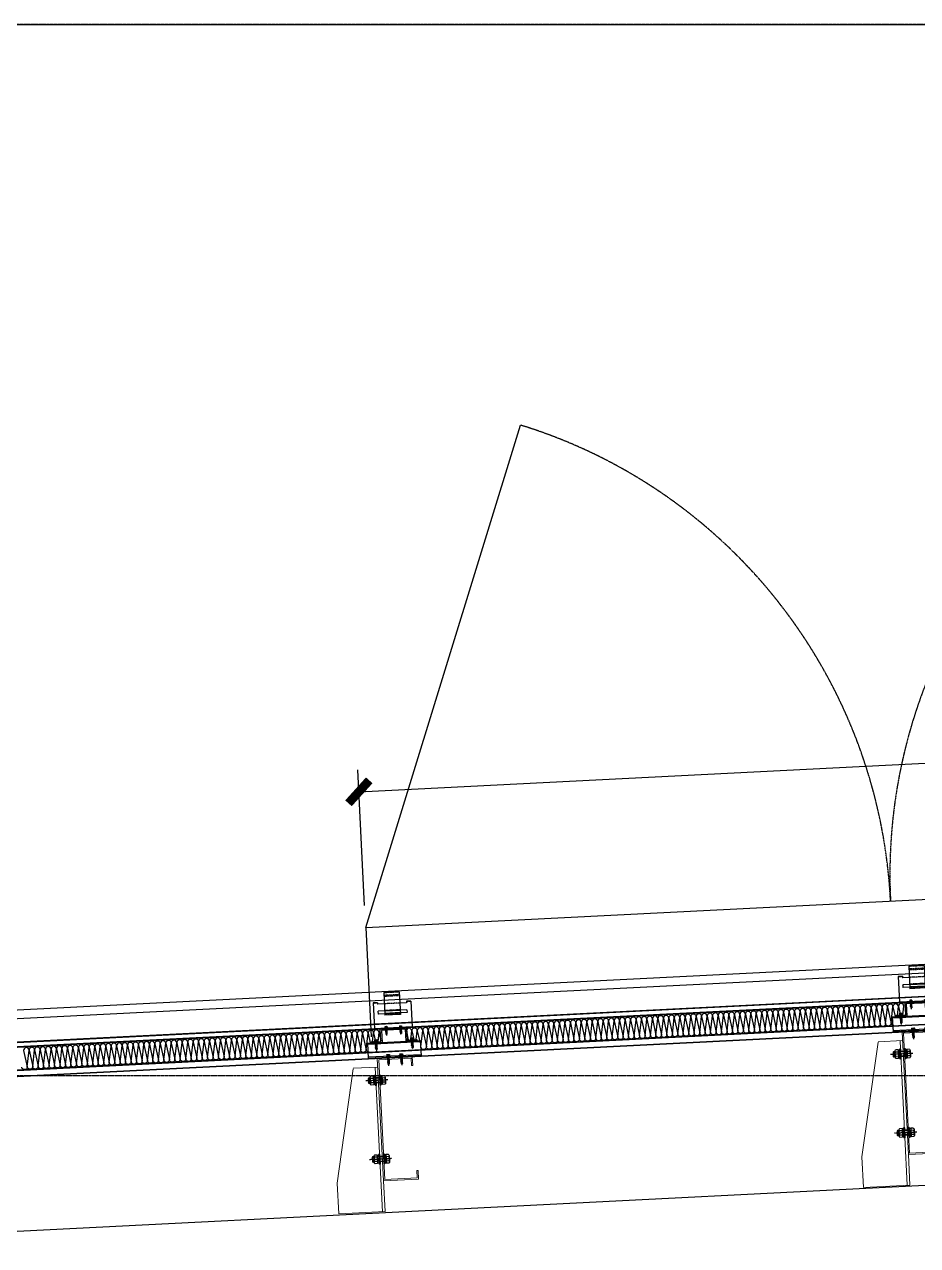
# Model space of a CAD drawing. Extents: x 220580 to 2027826, y -309201 to 71987.
# Drawn here: x 1046313 to 1048353, y -207443 to -204655 of the extents above; entities that cross this region are included whole.
import ezdxf

# ---------------------------------------------------------------- set-up
doc = ezdxf.new("R2010")
doc.units = 0
for name, pattern in [('__DASH', [0.35, 0.25, -0.1]), ('CENTER', [2, 1.25, -0.25, 0.25, -0.25]), ('CONTINUOUS0', [0]), ('CONTINUOUS1', [0]), ('DASH', [0.35, 0.25, -0.1]), ('DOTE', [2.42, 2, -0.2, 0.02, -0.2])]:
    doc.linetypes.add(name, pattern=pattern)
for name, color, linetype in [('003_THICK', 7, 'CONTINUOUS1'), ('004_THIN', 6, 'CONTINUOUS0'), ('A-AXIS-DOTE', 14, 'DOTE'), ('A-HATCH-2', 251, 'Continuous'), ('A-LIN-V', 9, 'Continuous'), ('BWM', 8, 'Continuous'), ('C18', 4, 'CENTER'), ('DIM', 173, 'Continuous'), ('pj', 4, 'Continuous'), ('SEAMLOK75 - SHEET', 6, 'Continuous'), ('ZX', 240, 'CENTER'), ('建-尺寸', 3, 'Continuous'), ('紧固件', 40, 'Continuous')]:
    doc.layers.add(name, color=color, linetype=linetype)
doc.layers.add('S-dim', color=81, linetype='Continuous', lineweight=0)
doc.layers.add('粗', color=7, linetype='Continuous', lineweight=50)
doc.styles.add('A-DIM_T3', font='SIMPLEX', dxfattribs={"width": 0.705882, "bigfont": 'GBCBIG'})
doc.dimstyles.new('A-DIM&&50', dxfattribs={"dimtxt": 148.75, "dimasz": 50, "dimexe": 125, "dimexo": 150, "dimgap": 63.125, "dimtad": 1, "dimdec": 0, "dimzin": 0, "dimdsep": 46, "dimtxsty": 'A-DIM_T3', "dimblk": 'ARCHTICK', "dimcen": 0.09, "dimclrt": 7, "dimazin": 2, "dimtfac": 1, "dimtdec": 0, "dimtix": 1, "dimtmove": 2, "dimatfit": 3, "dimfxl": 0, "dimtolj": 1, "dimtzin": 0, "dimarcsym": 0})

# ---------------------------------------------------------------- blocks, each defined once
blk = doc.blocks.new('_ArchTick')
at = {"color": 0, "linetype": 'ByBlock', "const_width": 0.4}
blk.add_lwpolyline([(-0.5, -0.5), (0.5, 0.5)], dxfattribs=at)
blk = doc.blocks.new('*D369')
at = {"layer": 'Defpoints', "color": 0, "transparency": 16777216}
for p in [(-1772682.3, 580899.3), (-1777491.8, 580830.9), (-1772697.8, 580589.7)]:
    blk.add_point(p, dxfattribs=at)
at = {"layer": '建-尺寸', "color": 0, "lineweight": -2, "transparency": 16777216}
for p, q in [((-1777489.3, 580880.8), (-1777473.7, 581190.4)), ((-1777476.2, 581140.5), (-1772682.3, 580899.3)), ((-1772695.3, 580639.6), (-1772679.7, 580949.2))]:
    blk.add_line(p, q, dxfattribs=at)
at = {"layer": '建-尺寸', "color": 0, "lineweight": -2, "transparency": 16777216, "xscale": 50, "yscale": 50, "zscale": 50}
for p, rotation in [((-1777476.2, 581140.5), 177.1195904165195), ((-1772682.3, 580899.3), 357.1195904165195)]:
    blk.add_blockref('_ArchTick', p, dxfattribs=dict(at, rotation=rotation))
at = {"layer": '建-尺寸', "color": 7, "transparency": 16777216, "insert": (-1775072.3, 581157.2), "char_height": 148.75, "attachment_point": 5, "rotation": 357.1196, "style": 'A-DIM_T3'}
blk.add_mtext('\\A1;4800', dxfattribs=at)
blk = doc.blocks.new('55555')
at = {"layer": 'A-LIN-V', "color": 4}
blk.add_line((350, 700), (8250, 1100), dxfattribs=at)
blk = doc.blocks.new('20250917080948')
at = {"layer": 'A-AXIS-DOTE', "linetype": '__DASH', "ltscale": 2}
for p, q in [((93070.1, 17700), (-8769.3, 17700)), ((93070.1, 15300), (-8769.3, 15300))]:
    blk.add_line(p, q, dxfattribs=at)
blk = doc.blocks.new('34t65')
at = {"color": 2, "ltscale": 50}
for p, q in [((1430037, 238183.4), (1430157, 238183.4)), ((1430037, 238148.4), (1430037, 238183.4)), ((1430037, 238180.9), (1430157, 238180.9)), ((1430157, 238183.4), (1430157, 238148.4)), ((1430157, 238150.9), (1430037, 238150.9)), ((1430157, 238148.4), (1430037, 238148.4))]:
    blk.add_line(p, q, dxfattribs=at)
blk = doc.blocks.new('*U1984')
at = {"layer": 'pj'}
for p, q in [((-4.4, 0.5), (-4.4, 0)), ((4.4, 0), (-4.4, 0)), ((-4.1, 0.8), (-3.1, 1)), ((4.1, 0.8), (-4.1, 0.8)), ((-3.1, 3.9), (-3.1, 1)), ((3.1, 1), (-3.1, 1)), ((2.3, 4.2), (-2.3, 4.2)), ((-2, 0.8), (-1.5, 1)), ((-1.5, 3.9), (-1.5, 1)), ((-1.5, 0), (-1.5, -1.6)), ((1.5, 3.9), (1.5, 1)), ((2.2, 0.8), (1.5, 1)), ((1.5, 0), (1.5, -1.1)), ((3.1, 3.9), (3.1, 1)), ((4.1, 0.8), (3.1, 1)), ((4.4, 0.5), (4.4, 0)), ((-2.1, -1.9), (2.1, -1.4)), ((-2.1, -1.9), (-1.5, -1.6)), ((-2.1, -1.9), (-1.5, -2.2)), ((-2.1, -3.3), (2.1, -2.8)), ((-2.1, -3.3), (-1.5, -3)), ((-2.1, -3.3), (-1.5, -3.6)), ((-2.1, -4.7), (2.1, -4.2)), ((-2.1, -4.7), (-1.5, -4.4)), ((-2.1, -4.7), (-1.5, -5)), ((-2.1, -6.1), (2.1, -5.6)), ((-2.1, -6.1), (-1.5, -5.8)), ((-2.1, -6.1), (-1.5, -6.4)), ((-2.1, -7.5), (2.1, -7)), ((-2.1, -7.5), (-1.5, -7.2)), ((-2.1, -7.5), (-1.5, -7.8)), ((-2.1, -8.9), (2.1, -8.4)), ((-2.1, -8.9), (-1.5, -8.6)), ((-2.1, -8.9), (-1.5, -9.2)), ((-2.1, -10.3), (2.1, -9.8)), ((-2.1, -10.3), (-1.5, -10)), ((-2.1, -10.3), (-1.5, -10.6)), ((-2.1, -11.7), (2.1, -11.2)), ((-2.1, -11.7), (-1.5, -11.4)), ((-2.1, -11.7), (-1.5, -12)), ((-2.1, -13.1), (-1.5, -12.8)), ((-2.1, -13.1), (-1.1, -13)), ((-2.1, -13.1), (-1.5, -13.4)), ((-1.5, -1.6), (1.5, -1.1)), ((-1.5, -2.2), (1.5, -1.7)), ((-1.5, -2.2), (-1.5, -3)), ((-1.5, -3), (1.5, -2.5)), ((-1.5, -3.6), (1.5, -3.1)), ((-1.5, -3.6), (-1.5, -4.4)), ((-1.5, -4.4), (1.5, -3.9)), ((-1.5, -5), (1.5, -4.5)), ((-1.5, -5), (-1.5, -5.8)), ((-1.5, -5.8), (1.5, -5.3)), ((-1.5, -6.4), (1.5, -5.9)), ((-1.5, -6.4), (-1.5, -7.2)), ((-1.5, -7.2), (1.5, -6.7)), ((-1.5, -7.8), (1.5, -7.3)), ((-1.5, -7.8), (-1.5, -8.6)), ((-1.5, -8.6), (1.5, -8.1)), ((-1.5, -9.2), (1.5, -8.7)), ((-1.5, -9.2), (-1.5, -10)), ((-1.5, -10), (1.5, -9.5)), ((-1.5, -10.6), (1.5, -10.1)), ((-1.5, -10.6), (-1.5, -11.4)), ((-1.5, -11.4), (1.5, -10.9)), ((-1.5, -12), (1.5, -11.5)), ((-1.5, -12), (-1.5, -12.8)), ((-1.5, -12.8), (-1, -12.7)), ((-1.5, -13.4), (-1.5, -17.2)), ((-1.5, -13.4), (-1.3, -13.4)), ((0, -18.6), (-1.5, -17.2)), ((0, -18.6), (1.5, -17.2)), ((0.6, -12.4), (1.5, -12.3)), ((0.7, -12.8), (2.1, -12.6)), ((0.7, -13), (1.5, -12.9)), ((0.7, -13.8), (1.5, -13.7)), ((0.7, -14.2), (2.1, -14)), ((0.7, -14.4), (1.5, -14.3)), ((1.5, -0.3), (1.5, -1.1)), ((2.1, -1.4), (1.5, -1.1)), ((2.1, -1.4), (1.5, -1.7)), ((1.5, -1.7), (1.5, -2.5)), ((2.1, -2.8), (1.5, -2.5)), ((2.1, -2.8), (1.5, -3.1)), ((1.5, -3.1), (1.5, -3.9)), ((2.1, -4.2), (1.5, -3.9)), ((2.1, -4.2), (1.5, -4.5)), ((1.5, -4.5), (1.5, -5.3)), ((2.1, -5.6), (1.5, -5.3)), ((2.1, -5.6), (1.5, -5.9)), ((1.5, -5.9), (1.5, -6.7)), ((2.1, -7), (1.5, -6.7)), ((2.1, -7), (1.5, -7.3)), ((1.5, -7.3), (1.5, -8.1)), ((2.1, -8.4), (1.5, -8.1)), ((2.1, -8.4), (1.5, -8.7)), ((1.5, -8.7), (1.5, -9.5)), ((2.1, -9.8), (1.5, -9.5)), ((2.1, -9.8), (1.5, -10.1)), ((1.5, -10.1), (1.5, -10.9)), ((2.1, -11.2), (1.5, -10.9)), ((2.1, -11.2), (1.5, -11.5)), ((1.5, -11.5), (1.5, -12.3)), ((2.1, -12.6), (1.5, -12.3)), ((2.1, -12.6), (1.5, -12.9)), ((1.5, -12.9), (1.5, -13.7)), ((2.1, -14), (1.5, -13.7)), ((2.1, -14), (1.5, -14.3)), ((1.5, -14.3), (1.5, -17.2))]:
    blk.add_line(p, q, dxfattribs=at)
blk.add_lwpolyline([(0, -18.6), (0.7, -14.4), (0.7, -12.7, 0.417657), (0.4, -12.4, 0.097062), (-1, -12.7), (-1.5, -13.8)], format="xyb", dxfattribs=at)
for centre, radius, start, end in [((-4.1, 0.5), 0.3, 90, 180), ((-2.3, 3.3), 0.951, 35.4009, 144.5991), ((0, 1), 3.2, 61.0594, 118.9406), ((2.3, 3.3), 0.951, 35.4009, 144.5991), ((4.1, 0.5), 0.3, 0, 90)]:
    blk.add_arc(centre, radius, start, end, dxfattribs=at)
at = {"layer": 'ZX', "ltscale": 0.2}
blk.add_line((0, 4.9), (0, -21), dxfattribs=at)
blk = doc.blocks.new('A$C2F3B4A73')
at = {"layer": '粗', "lineweight": -2}
for p, q in [((25.2, 101.1), (60.4, 101.1)), ((25.2, 101.1), (25.2, 49.6)), ((60.4, 101.1), (60.4, 49.6)), ((0, 78.7), (9.6, 78.7)), ((0, 78.7), (0, 19.8)), ((9.6, 78.7), (9.6, 76.3)), ((9.6, 58.4), (9.6, 53.6)), ((10.4, 75.5), (25.2, 75.5)), ((10.4, 59.2), (25.2, 59.2)), ((25.2, 58.4), (60.4, 58.4)), ((60.4, 75.5), (75.2, 75.5)), ((60.4, 59.2), (75.2, 59.2)), ((76, 78.7), (85.6, 78.7)), ((76, 78.7), (76, 76.3)), ((76, 58.4), (76, 53.6)), ((85.6, 78.7), (85.6, 19.8)), ((10.4, 52.8), (25.2, 52.8)), ((25.2, 53.6), (60.4, 53.6)), ((25.2, 49.6), (60.4, 49.6)), ((60.4, 52.8), (75.2, 52.8)), ((0, 19.8), (85.6, 19.8)), ((0, 18.8), (0, 19.8)), ((0, 18.8), (85.6, 18.8)), ((14.4, 19.8), (14.4, 18.8)), ((71.2, 19.8), (71.2, 18.8)), ((85.6, 19.8), (85.6, 18.8))]:
    blk.add_line(p, q, dxfattribs=at)
at = {"layer": '粗', "linetype": 'DASH', "lineweight": -2}
for p, q in [((25.2, 100.6), (60.4, 100.6)), ((25.2, 94.7), (60.4, 94.7)), ((25.2, 92.3), (60.4, 92.3)), ((0, 77.7), (9.6, 77.7)), ((25.2, 75.5), (60.4, 75.5)), ((25.2, 60), (60.4, 60)), ((25.2, 59.2), (60.4, 59.2)), ((76, 77.7), (85.6, 77.7)), ((25.2, 52.8), (60.4, 52.8)), ((25.2, 52), (60.4, 52)), ((16, 19.8), (16, 18.8)), ((21.6, 19.8), (21.6, 18.8)), ((29.6, 19.8), (29.6, 18.8)), ((35.2, 19.8), (35.2, 18.8)), ((50.4, 19.8), (50.4, 18.8)), ((56, 19.8), (56, 18.8)), ((64, 19.8), (64, 18.8)), ((69.6, 19.8), (69.6, 18.8))]:
    blk.add_line(p, q, dxfattribs=at)
at = {"layer": '粗', "lineweight": -2}
for centre, start, end in [((10.4, 76.3), 180, 270), ((10.4, 58.4), 90, 180), ((75.2, 76.3), 270, 0), ((75.2, 58.4), 0, 90), ((10.4, 53.6), 180, 270), ((75.2, 53.6), 270, 0)]:
    blk.add_arc(centre, 0.8, start, end, dxfattribs=at)
at = {"layer": '紧固件', "color": 2, "yscale": 0.8, "zscale": 0.8}
for p, xscale in [((26.1, 19.8), 0.8), ((59.5, 19.8), -0.8)]:
    blk.add_blockref('*U1984', p, dxfattribs=dict(at, xscale=xscale))
blk = doc.blocks.new('A$C51791418')
blk.add_blockref('A$C2F3B4A73', (-42.8, -15.8))
blk = doc.blocks.new('*U1987')
at = {"layer": '003_THICK', "color": 2}
for points in [[(-11, 13.1, 0.611769), (-11, 6.5, 0.611769)], [(-11, 6.5, 0.305859), (-11, -6.5, 0.305859)], [(31.2, 6.5, 0.61177), (31.2, 13.1, 0.61177)], [(31.2, -6.5, 0.305858), (31.2, 6.5, 0.305858)], [(-11, -6.5, 0.611769), (-11, -13.1, 0.611769)], [(31.2, -13.1, 0.61177), (31.2, -6.5, 0.61177)]]:
    blk.add_lwpolyline(points, format="xyb", dxfattribs=at)
for points in [[(-13, 9.8), (-13, -9.8)], [(-11, 13.1), (-3, 13.1)], [(-11, 6.5), (-3, 6.5)], [(-3.6, 8), (-3.6, -8)], [(-3, 13.1), (-3, -13.1)], [(-3, 12.1), (1.1, 12.1)], [(-3, 0), (1.1, 4.1)], [(-3, -4.1), (1.1, 0)], [(1.1, 15), (4.1, 15)], [(1.1, 15), (1.1, -15)], [(4.1, 15), (4.1, -15)], [(4.1, 8), (16.1, 8)], [(16.1, 15), (16.1, -15)], [(16.1, 15), (19.1, 15)], [(19.1, 15), (19.1, -15)], [(19.1, 12.1), (23.2, 12.1)], [(19.1, 0), (23.2, 4.1)], [(23.2, 13.1), (23.2, -13.1)], [(23.2, 13.1), (31.2, 13.1)], [(23.2, 6.5), (31.2, 6.5)], [(33.2, 9.8), (33.2, -9.8)], [(33.2, 8), (37.5, 8)], [(37.5, 8), (37.5, -8)], [(37.5, 8), (39, 6.5)], [(39, 6.5), (39, -6.5)], [(-11, -6.5), (-3, -6.5)], [(-11, -13.1), (-3, -13.1)], [(-3, -12.1), (1.1, -12.1)], [(1.1, -15), (4.1, -15)], [(4.1, -8), (16.1, -8)], [(16.1, -15), (19.1, -15)], [(19.1, -4.1), (23.2, 0)], [(19.1, -12.1), (23.2, -12.1)], [(23.2, -6.5), (31.2, -6.5)], [(23.2, -13.1), (31.2, -13.1)], [(33.2, -8), (37.5, -8)], [(37.5, -8), (39, -6.5)]]:
    blk.add_lwpolyline(points, dxfattribs=at)
at = {"layer": '004_THIN', "color": 2}
for points in [[(-3.6, 6.5), (16.1, 6.5)], [(33.2, 6.5), (39, 6.5)], [(-3.6, -6.5), (16.1, -6.5)], [(33.2, -6.5), (39, -6.5)]]:
    blk.add_lwpolyline(points, dxfattribs=at)
at = {"layer": 'C18', "color": 1, "ltscale": 0.6}
blk.add_lwpolyline([(-21, 0), (47, 0)], dxfattribs=at)
blk = doc.blocks.new('1112')
at = {"color": 2}
blk.add_lwpolyline([(1432456, 238570.9), (1432478.5, 238570.9), (1432478.5, 238598.4), (1432538.5, 238598.4), (1432538.5, 238570.9), (1432561, 238570.9), (1432561, 238568.4), (1432536, 238568.4), (1432536, 238595.9), (1432481, 238595.9), (1432481, 238568.4), (1432456, 238568.4)], close=True, dxfattribs=at)
at = {"layer": 'S-dim', "ltscale": 10}
for p, q in [((1432412.5, 238511.6), (1432362.5, 238252.3)), ((1432412.5, 238512.7), (1432468.5, 238512.7)), ((1432462.5, 238511.6), (1432462.5, 238182.3)), ((1432362.5, 238252.3), (1432362.5, 238182.3)), ((1432468.5, 238252.3), (1432468.5, 238182.3)), ((1432362.5, 238182.3), (1432468.5, 238182.3))]:
    blk.add_line(p, q, dxfattribs=at)
at = {"layer": 'S-dim', "color": 6, "ltscale": 10}
blk.add_lwpolyline([(1432548.5, 238512.3), (1432548.5, 238532.3), (1432468.5, 238532.3), (1432468.5, 238252.3), (1432548.5, 238252.3), (1432548.5, 238272.3), (1432545.5, 238272.3), (1432545.5, 238255.3), (1432471.5, 238255.3), (1432471.5, 238529.3), (1432545.5, 238529.3), (1432545.5, 238512.3)], close=True, dxfattribs=at)
blk.add_blockref('34t65', (2411.5, 385))
at = {"xscale": -0.7500000000000001, "yscale": 0.7500000000000001, "zscale": 0.7500000000000001, "rotation": 359.9999999722328}
for p in [(1432474.6, 238482.3), (1432474.6, 238302.3)]:
    blk.add_blockref('*U1987', p, dxfattribs=at)
at = {"layer": 'SEAMLOK75 - SHEET', "xscale": -1}
blk.add_blockref('A$C51791418', (1432508.5, 238596.4), dxfattribs=at)
at = {"layer": '紧固件', "xscale": -1.023999999801318, "yscale": 1.023999999801318, "zscale": 1.023999999801318}
for p in [(1432467.3, 238570.9), (1432549.8, 238570.9, 0), (1432493.5, 238535.9), (1432523.5, 238535.9)]:
    blk.add_blockref('*U1984', p, dxfattribs=at)
blk = doc.blocks.new('3e34t5')
at = {"rotation": 2.880377552740777}
for p in [(-170175.5, -58009.7), (-171374, -58070)]:
    blk.add_blockref('1112', p, dxfattribs=at)
blk = doc.blocks.new('1231534634654')
at = {"layer": 'A-LIN-V'}
blk.add_line((-1777491.8, 580830.9), (-1777504.3, 580581.2), dxfattribs=at)
for points in [[(-1777491.8, 580830.9), (-1777025.2, 581936.5)], [(-1777491.8, 580830.9), (-1772697.8, 580589.7)]]:
    blk.add_lwpolyline(points, dxfattribs=at)
at = {"layer": 'A-LIN-V', "linetype": 'DASH'}
for centre, start, end in [((-1777491.8, 580830.9), 357.1196, 67.1196), ((-1775094.8, 580710.3), 107.1196, 177.1196)]:
    blk.add_arc(centre, 1200, start, end, dxfattribs=at)
at = {"layer": '建-尺寸'}
dim = blk.add_aligned_dim(p1=(-1777491.8, 580830.9), p2=(-1772697.8, 580589.7), distance=310, dimstyle='A-DIM&&50', dxfattribs=at)
dim.commit()
dim.dimension.update_dxf_attribs({"geometry": '*D369', "text_midpoint": (-1775072.3, 581157.2)})
blk = doc.blocks.new('42432')
at = {"layer": 'A-LIN-V', "rotation": 5.760755105663479}
blk.add_blockref('1231534634654', (125748.8, 181213.9), dxfattribs=at)
blk = doc.blocks.new('A$Ce490932c')
at = {"color": 1, "ltscale": 50}
for p, q in [((3049.7, 2468), (-4757.8, 2075.2)), ((3049.7, 2466.5), (-4756.4, 2073.8))]:
    blk.add_line(p, q, dxfattribs=at)
at = {"color": 4, "ltscale": 50}
for p, q in [((-4734, 2023.7), (3049.7, 2415.4, 0)), ((-4734, 2022.9), (3049.7, 2414.6, 0)), ((-4734, 2009.5), (3049.7, 2401.1, 0)), ((-4734, 2008.7), (3049.7, 2400.3, 0))]:
    blk.add_line(p, q, dxfattribs=at)
at = {"color": 2, "ltscale": 50}
blk.add_line((-4734, 2009.8), (3049.7, 2401.4, 0), dxfattribs=at)
at = {"layer": 'BWM'}
for points in [[(-1950.3, 2163.8, -0.414214), (-1956.8, 2169.7), (-1952.5, 2207.5, 1), (-1965, 2206.8), (-1956.8, 2169.7, -1), (-1969.3, 2169.1), (-1965, 2206.8, 1), (-1977.4, 2206.2), (-1969.3, 2169.1, -1), (-1981.8, 2168.5), (-1977.4, 2206.2, 1), (-1989.9, 2205.6), (-1981.8, 2168.5, -1), (-1994.3, 2167.8), (-1989.9, 2205.6, 1), (-2002.4, 2205), (-1994.3, 2167.8, -1), (-2006.8, 2167.2), (-2002.4, 2205, 1), (-2014.9, 2204.3), (-2006.8, 2167.2, -1), (-2019.3, 2166.6), (-2014.9, 2204.3, 1), (-2027.4, 2203.7), (-2019.3, 2166.6, -1), (-2031.7, 2166), (-2027.4, 2203.7, 1), (-2039.9, 2203.1), (-2031.7, 2166, -1), (-2044.2, 2165.3), (-2039.9, 2203.1, 1), (-2052.3, 2202.4), (-2044.2, 2165.3, -1), (-2056.7, 2164.7), (-2052.3, 2202.4, 1), (-2064.8, 2201.8), (-2056.7, 2164.7, -1), (-2069.2, 2164.1), (-2064.8, 2201.8, 1), (-2077.3, 2201.2), (-2069.2, 2164.1, -1), (-2081.7, 2163.4), (-2077.3, 2201.2, 1), (-2089.8, 2200.6), (-2081.7, 2163.4, -1), (-2094.2, 2162.8), (-2089.8, 2200.6, 1), (-2102.3, 2199.9), (-2094.2, 2162.8, -1), (-2106.6, 2162.2), (-2102.3, 2199.9, 1), (-2114.8, 2199.3), (-2106.6, 2162.2, -1), (-2119.1, 2161.6), (-2114.8, 2199.3, 1), (-2127.3, 2198.7), (-2119.1, 2161.6, -1), (-2131.6, 2160.9), (-2127.3, 2198.7, 1), (-2139.7, 2198), (-2131.6, 2160.9, -1), (-2144.1, 2160.3), (-2139.7, 2198, 1), (-2152.2, 2197.4), (-2144.1, 2160.3, -1), (-2156.6, 2159.7), (-2152.2, 2197.4, 1), (-2164.7, 2196.8), (-2156.6, 2159.7, -1), (-2169.1, 2159), (-2164.7, 2196.8, 1), (-2177.2, 2196.2), (-2169.1, 2159, -1), (-2181.5, 2158.4), (-2177.2, 2196.2, 1), (-2189.7, 2195.5), (-2181.5, 2158.4, -1), (-2194, 2157.8), (-2189.7, 2195.5, 1), (-2202.2, 2194.9), (-2194, 2157.8, -1), (-2206.5, 2157.2), (-2202.2, 2194.9, 1), (-2214.6, 2194.3), (-2206.5, 2157.2, -1), (-2219, 2156.5), (-2214.6, 2194.3, 1), (-2227.1, 2193.7), (-2219, 2156.5, -1), (-2231.5, 2155.9), (-2227.1, 2193.7, 1), (-2239.6, 2193), (-2231.5, 2155.9, -1), (-2244, 2155.3), (-2239.6, 2193, 1), (-2252.1, 2192.4), (-2244, 2155.3, -1), (-2256.5, 2154.6), (-2252.1, 2192.4, 1), (-2264.6, 2191.8), (-2256.5, 2154.6, -1), (-2268.9, 2154), (-2264.6, 2191.8, 1), (-2277.1, 2191.1), (-2268.9, 2154, -1), (-2281.4, 2153.4), (-2277.1, 2191.1, 1), (-2289.5, 2190.5), (-2281.4, 2153.4, -1), (-2293.9, 2152.8), (-2289.5, 2190.5, 1), (-2302, 2189.9), (-2293.9, 2152.8, -1), (-2306.4, 2152.1), (-2302, 2189.9, 1), (-2314.5, 2189.3), (-2306.4, 2152.1, -1), (-2318.9, 2151.5), (-2314.5, 2189.3, 1), (-2327, 2188.6), (-2318.9, 2151.5, -1), (-2331.4, 2150.9), (-2327, 2188.6, 1), (-2339.5, 2188), (-2331.4, 2150.9, -1), (-2343.8, 2150.2), (-2339.5, 2188, 1), (-2352, 2187.4), (-2343.8, 2150.2, -1), (-2356.3, 2149.6), (-2352, 2187.4, 1), (-2364.5, 2186.7), (-2356.3, 2149.6, -1), (-2368.8, 2149), (-2364.5, 2186.7, 1), (-2376.9, 2186.1), (-2368.8, 2149, -1), (-2381.3, 2148.4), (-2376.9, 2186.1, 1), (-2389.4, 2185.5), (-2381.3, 2148.4, -1), (-2393.8, 2147.7), (-2389.4, 2185.5, 1), (-2401.9, 2184.9), (-2393.8, 2147.7, -1), (-2406.3, 2147.1), (-2401.9, 2184.9, 1), (-2414.4, 2184.2), (-2406.3, 2147.1, -1), (-2418.7, 2146.5), (-2414.4, 2184.2, 1), (-2426.9, 2183.6), (-2418.7, 2146.5, -1), (-2431.2, 2145.9), (-2426.9, 2183.6, 1), (-2439.4, 2183), (-2431.2, 2145.9, -1), (-2443.7, 2145.2), (-2439.4, 2183, 1), (-2451.8, 2182.3), (-2443.7, 2145.2, -1), (-2456.2, 2144.6), (-2451.8, 2182.3, 1), (-2464.3, 2181.7), (-2456.2, 2144.6, -1), (-2468.7, 2144), (-2464.3, 2181.7, 1), (-2476.8, 2181.1), (-2468.7, 2144, -1), (-2481.2, 2143.3), (-2476.8, 2181.1, 1), (-2489.3, 2180.5), (-2481.2, 2143.3, -1), (-2493.7, 2142.7), (-2489.3, 2180.5, 1), (-2501.8, 2179.8), (-2493.7, 2142.7, -1), (-2506.1, 2142.1), (-2501.8, 2179.8, 1), (-2514.3, 2179.2), (-2506.1, 2142.1, -1), (-2518.6, 2141.5), (-2514.3, 2179.2, 1), (-2526.7, 2178.6), (-2518.6, 2141.5, -1), (-2531.1, 2140.8), (-2526.7, 2178.6, 1), (-2539.2, 2177.9), (-2531.1, 2140.8, -1), (-2543.6, 2140.2), (-2539.2, 2177.9, 1), (-2551.7, 2177.3), (-2543.6, 2140.2, -1), (-2556.1, 2139.6), (-2551.7, 2177.3, 1), (-2564.2, 2176.7), (-2556.1, 2139.6, -1), (-2568.6, 2138.9), (-2564.2, 2176.7, 1), (-2576.7, 2176.1), (-2568.6, 2138.9, -1), (-2581, 2138.3), (-2576.7, 2176.1, 1), (-2589.2, 2175.4), (-2581, 2138.3, -1), (-2593.5, 2137.7), (-2589.2, 2175.4, 1), (-2601.7, 2174.8), (-2593.5, 2137.7, -1), (-2606, 2137.1), (-2601.7, 2174.8, 1), (-2614.1, 2174.2), (-2606, 2137.1, -1), (-2618.5, 2136.4), (-2614.1, 2174.2, 1), (-2626.6, 2173.6), (-2618.5, 2136.4, -1), (-2631, 2135.8), (-2626.6, 2173.6, 1), (-2639.1, 2172.9), (-2631, 2135.8, -1), (-2643.5, 2135.2), (-2639.1, 2172.9, 1), (-2651.6, 2172.3), (-2643.5, 2135.2, -1), (-2655.9, 2134.5), (-2651.6, 2172.3, 1), (-2664.1, 2171.7), (-2655.9, 2134.5, -1), (-2668.4, 2133.9), (-2664.1, 2171.7, 1), (-2676.6, 2171), (-2668.4, 2133.9, -1), (-2680.9, 2133.3), (-2676.6, 2171, 1), (-2689, 2170.4), (-2680.9, 2133.3, -1), (-2693.4, 2132.7), (-2689, 2170.4, 1), (-2701.5, 2169.8), (-2693.4, 2132.7, -1), (-2705.9, 2132), (-2701.5, 2169.8, 1), (-2714, 2169.2), (-2705.9, 2132, -1), (-2718.4, 2131.4), (-2714, 2169.2, 1), (-2726.5, 2168.5), (-2718.4, 2131.4, -1), (-2730.9, 2130.8), (-2726.5, 2168.5, 1), (-2739, 2167.9), (-2730.9, 2130.8, -1), (-2743.3, 2130.1), (-2739, 2167.9, 1), (-2751.5, 2167.3), (-2743.3, 2130.1, -1), (-2755.8, 2129.5), (-2751.5, 2167.3, 1), (-2763.9, 2166.6), (-2755.8, 2129.5, -1), (-2768.3, 2128.9), (-2763.9, 2166.6, 1), (-2776.4, 2166), (-2768.3, 2128.9, -1), (-2780.8, 2128.3), (-2776.4, 2166, 1), (-2788.9, 2165.4), (-2780.8, 2128.3, -1), (-2793.3, 2127.6), (-2788.9, 2165.4, 1), (-2801.4, 2164.8), (-2793.3, 2127.6, -1), (-2805.8, 2127), (-2801.4, 2164.8, 1), (-2813.9, 2164.1), (-2805.8, 2127, -1), (-2818.2, 2126.4), (-2813.9, 2164.1, 1), (-2826.4, 2163.5), (-2818.2, 2126.4, -1), (-2830.7, 2125.8), (-2826.4, 2163.5, 1), (-2838.9, 2162.9), (-2830.7, 2125.8, -1), (-2843.2, 2125.1), (-2838.9, 2162.9, 1), (-2851.3, 2162.2), (-2843.2, 2125.1, -1), (-2855.7, 2124.5), (-2851.3, 2162.2, 1), (-2863.8, 2161.6), (-2855.7, 2124.5, -1), (-2868.2, 2123.9), (-2863.8, 2161.6, 1), (-2876.3, 2161), (-2868.2, 2123.9, -1), (-2880.7, 2123.2), (-2876.3, 2161, 1), (-2888.8, 2160.4), (-2880.7, 2123.2, -1), (-2893.1, 2122.6), (-2888.8, 2160.4, 1), (-2901.3, 2159.7), (-2893.1, 2122.6, -1), (-2905.6, 2122), (-2901.3, 2159.7, 1), (-2913.8, 2159.1), (-2905.6, 2122, -1), (-2918.1, 2121.4), (-2913.8, 2159.1, 1), (-2926.2, 2158.5), (-2918.1, 2121.4, -1), (-2930.6, 2120.7), (-2926.2, 2158.5, 1), (-2938.7, 2157.8), (-2930.6, 2120.7, -1), (-2943.1, 2120.1), (-2938.7, 2157.8, 1), (-2951.2, 2157.2), (-2943.1, 2120.1, -1), (-2955.6, 2119.5), (-2951.2, 2157.2, 1), (-2963.7, 2156.6), (-2955.6, 2119.5, -1), (-2968.1, 2118.8), (-2963.7, 2156.6, 1), (-2976.2, 2156), (-2968.1, 2118.8, -1), (-2980.5, 2118.2), (-2976.2, 2156, 1), (-2988.7, 2155.3), (-2980.5, 2118.2, -1), (-2993, 2117.6), (-2988.7, 2155.3, 1), (-3001.1, 2154.7), (-2993, 2117.6, -1), (-3005.5, 2117), (-3001.1, 2154.7, 1), (-3013.6, 2154.1), (-3005.5, 2117, -1), (-3018, 2116.3), (-3013.6, 2154.1, 1), (-3026.1, 2153.4), (-3018, 2116.3, -1), (-3030.5, 2115.7), (-3026.1, 2153.4, 1), (-3038.6, 2152.8), (-3033.7, 2130.4)], [(-1942.3, 2187.8), (-1940, 2208.1, 1), (-1952.5, 2207.5), (-1947.6, 2185.1)], [(-1929.8, 2188.4), (-1927.5, 2208.7, 1), (-1940, 2208.1), (-1935.6, 2188.2)], [(-3148.8, 2103.5, -0.414214), (-3155.3, 2109.4), (-3151, 2147.2, 1), (-3163.4, 2146.5), (-3155.3, 2109.4, -1), (-3167.8, 2108.8), (-3163.4, 2146.5, 1), (-3175.9, 2145.9), (-3167.8, 2108.8, -1), (-3180.3, 2108.2), (-3175.9, 2145.9, 1), (-3188.4, 2145.3), (-3180.3, 2108.2, -1), (-3192.8, 2107.5), (-3188.4, 2145.3, 1), (-3200.9, 2144.7), (-3192.8, 2107.5, -1), (-3205.3, 2106.9), (-3200.9, 2144.7, 1), (-3213.4, 2144), (-3205.3, 2106.9, -1), (-3217.7, 2106.3), (-3213.4, 2144, 1), (-3225.9, 2143.4), (-3217.7, 2106.3, -1), (-3230.2, 2105.7), (-3225.9, 2143.4, 1), (-3238.3, 2142.8), (-3230.2, 2105.7, -1), (-3242.7, 2105), (-3238.3, 2142.8, 1), (-3250.8, 2142.1), (-3242.7, 2105, -1), (-3255.2, 2104.4), (-3250.8, 2142.1, 1), (-3263.3, 2141.5), (-3255.2, 2104.4, -1), (-3267.7, 2103.8), (-3263.3, 2141.5, 1), (-3275.8, 2140.9), (-3267.7, 2103.8, -1), (-3280.2, 2103.1), (-3275.8, 2140.9, 1), (-3288.3, 2140.3), (-3280.2, 2103.1, -1), (-3292.6, 2102.5), (-3288.3, 2140.3, 1), (-3300.8, 2139.6), (-3292.6, 2102.5, -1), (-3305.1, 2101.9), (-3300.8, 2139.6, 1), (-3313.3, 2139), (-3305.1, 2101.9, -1), (-3317.6, 2101.3), (-3313.3, 2139, 1), (-3325.7, 2138.4), (-3317.6, 2101.3, -1), (-3330.1, 2100.6), (-3325.7, 2138.4, 1), (-3338.2, 2137.7), (-3330.1, 2100.6, -1), (-3342.6, 2100), (-3338.2, 2137.7, 1), (-3350.7, 2137.1), (-3342.6, 2100, -1), (-3355.1, 2099.4), (-3350.7, 2137.1, 1), (-3363.2, 2136.5), (-3355.1, 2099.4, -1), (-3367.5, 2098.7), (-3363.2, 2136.5, 1), (-3375.7, 2135.9), (-3367.5, 2098.7, -1), (-3380, 2098.1), (-3375.7, 2135.9, 1), (-3388.2, 2135.2), (-3380, 2098.1, -1), (-3392.5, 2097.5), (-3388.2, 2135.2, 1), (-3400.6, 2134.6), (-3392.5, 2097.5, -1), (-3405, 2096.9), (-3400.6, 2134.6, 1), (-3413.1, 2134), (-3405, 2096.9, -1), (-3417.5, 2096.2), (-3413.1, 2134, 1), (-3425.6, 2133.3), (-3417.5, 2096.2, -1), (-3430, 2095.6), (-3425.6, 2133.3, 1), (-3438.1, 2132.7), (-3430, 2095.6, -1), (-3442.5, 2095), (-3438.1, 2132.7, 1), (-3450.6, 2132.1), (-3442.5, 2095, -1), (-3454.9, 2094.3), (-3450.6, 2132.1, 1), (-3463.1, 2131.5), (-3454.9, 2094.3, -1), (-3467.4, 2093.7), (-3463.1, 2131.5, 1), (-3475.5, 2130.8), (-3467.4, 2093.7, -1), (-3479.9, 2093.1), (-3475.5, 2130.8, 1), (-3488, 2130.2), (-3479.9, 2093.1, -1), (-3492.4, 2092.5), (-3488, 2130.2, 1), (-3500.5, 2129.6), (-3492.4, 2092.5, -1), (-3504.9, 2091.8), (-3500.5, 2129.6, 1), (-3513, 2129), (-3504.9, 2091.8, -1), (-3517.4, 2091.2), (-3513, 2129, 1), (-3525.5, 2128.3), (-3517.4, 2091.2, -1), (-3529.8, 2090.6), (-3525.5, 2128.3, 1), (-3538, 2127.7), (-3529.8, 2090.6, -1), (-3542.3, 2089.9), (-3538, 2127.7, 1), (-3550.5, 2127.1), (-3542.3, 2089.9, -1), (-3554.8, 2089.3), (-3550.5, 2127.1, 1), (-3562.9, 2126.4), (-3554.8, 2089.3, -1), (-3567.3, 2088.7), (-3562.9, 2126.4, 1), (-3575.4, 2125.8), (-3567.3, 2088.7, -1), (-3579.8, 2088.1), (-3575.4, 2125.8, 1), (-3587.9, 2125.2), (-3579.8, 2088.1, -1), (-3592.3, 2087.4), (-3587.9, 2125.2, 1), (-3600.4, 2124.6), (-3592.3, 2087.4, -1), (-3604.7, 2086.8), (-3600.4, 2124.6, 1), (-3612.9, 2123.9), (-3604.7, 2086.8, -1), (-3617.2, 2086.2), (-3612.9, 2123.9, 1), (-3625.4, 2123.3), (-3617.2, 2086.2, -1), (-3629.7, 2085.5), (-3625.4, 2123.3, 1), (-3637.8, 2122.7), (-3629.7, 2085.5, -1), (-3642.2, 2084.9), (-3637.8, 2122.7, 1), (-3650.3, 2122), (-3642.2, 2084.9, -1), (-3654.7, 2084.3), (-3650.3, 2122, 1), (-3662.8, 2121.4), (-3654.7, 2084.3, -1), (-3667.2, 2083.7), (-3662.8, 2121.4, 1), (-3675.3, 2120.8), (-3667.2, 2083.7, -1), (-3679.7, 2083), (-3675.3, 2120.8, 1), (-3687.8, 2120.2), (-3679.7, 2083, -1), (-3692.1, 2082.4), (-3687.8, 2120.2, 1), (-3700.3, 2119.5), (-3692.1, 2082.4, -1), (-3704.6, 2081.8), (-3700.3, 2119.5, 1), (-3712.7, 2118.9), (-3704.6, 2081.8, -1), (-3717.1, 2081.2), (-3712.7, 2118.9, 1), (-3725.2, 2118.3), (-3717.1, 2081.2, -1), (-3729.6, 2080.5), (-3725.2, 2118.3, 1), (-3737.7, 2117.6), (-3729.6, 2080.5, -1), (-3742.1, 2079.9), (-3737.7, 2117.6, 1), (-3750.2, 2117), (-3742.1, 2079.9, -1), (-3754.6, 2079.3), (-3750.2, 2117, 1), (-3762.7, 2116.4), (-3754.6, 2079.3, -1), (-3767, 2078.6), (-3762.7, 2116.4, 1), (-3775.2, 2115.8), (-3767, 2078.6, -1), (-3779.5, 2078), (-3775.2, 2115.8, 1), (-3787.7, 2115.1), (-3779.5, 2078, -1), (-3792, 2077.4), (-3787.7, 2115.1, 1), (-3800.1, 2114.5), (-3792, 2077.4, -1), (-3804.5, 2076.8), (-3800.1, 2114.5, 1), (-3812.6, 2113.9), (-3804.5, 2076.8, -1), (-3817, 2076.1), (-3812.6, 2113.9, 1), (-3825.1, 2113.2), (-3817, 2076.1, -1), (-3829.5, 2075.5), (-3825.1, 2113.2, 1), (-3837.6, 2112.6), (-3829.5, 2075.5, -1), (-3841.9, 2074.9), (-3837.6, 2112.6, 1), (-3850.1, 2112), (-3841.9, 2074.9, -1), (-3854.4, 2074.2), (-3850.1, 2112, 1), (-3862.6, 2111.4), (-3854.4, 2074.2, -1), (-3866.9, 2073.6), (-3862.6, 2111.4, 1), (-3875, 2110.7), (-3866.9, 2073.6, -1), (-3879.4, 2073), (-3875, 2110.7, 1), (-3887.5, 2110.1), (-3879.4, 2073, -1), (-3891.9, 2072.4), (-3887.5, 2110.1, 1), (-3900, 2109.5), (-3891.9, 2072.4, -1), (-3904.4, 2071.7), (-3900, 2109.5, 1), (-3912.5, 2108.9), (-3904.4, 2071.7, -1), (-3916.9, 2071.1), (-3912.5, 2108.9, 1), (-3925, 2108.2), (-3916.9, 2071.1, -1), (-3929.3, 2070.5), (-3925, 2108.2, 1), (-3937.5, 2107.6), (-3929.3, 2070.5, -1), (-3941.8, 2069.8)], [(-3140.8, 2127.5), (-3138.5, 2147.8, 1), (-3151, 2147.2), (-3146.1, 2124.8)], [(-3140.8, 2127.5), (-3138.5, 2147.8, 1), (-3151, 2147.2), (-3146.1, 2124.8)], [(-3128.3, 2128.1), (-3126, 2148.4, 1), (-3138.5, 2147.8), (-3134.1, 2127.9)], [(-3128.3, 2128.1), (-3126, 2148.4, 1), (-3138.5, 2147.8), (-3134.1, 2127.9)], [(-3123.1, 2154, 0.269637), (-3126, 2148.4), (-3121.9, 2129.7)], [(-3053.4, 2131.9), (-3051.1, 2152.2, 1), (-3063.6, 2151.6), (-3059.2, 2131.6)], [(-3040.9, 2132.5), (-3038.6, 2152.8, 1), (-3051.1, 2152.2), (-3046.7, 2132.3)]]:
    blk.add_lwpolyline(points, format="xyb", dxfattribs=at)
at = {"layer": 'SEAMLOK75 - SHEET'}
for p, q in [((-4934, 2151.1, 0), (3031.2, 2551.9, 0)), ((-4933, 2131.1, 0), (3025.5, 2531.6, 0)), ((3032.3, 2477.8, 0), (-4930.3, 2077.2, 0)), ((3034.9, 2477, 0), (-4930.2, 2076.2, 0))]:
    blk.add_line(p, q, dxfattribs=at)
at = {"layer": 'A-HATCH-2'}
blk.add_blockref('3e34t5', (-1250428.2, -250054.4), dxfattribs=at)
at = {"layer": 'A-LIN-V'}
blk.add_blockref('42432', (1697910.4, -578307.5), dxfattribs=at)

msp = doc.modelspace()

# ---------------------------------------------------------------- linework, layer by layer
at = {"layer": 'A-AXIS-DOTE', "linetype": '__DASH', "ltscale": 2}
for p, q in [((1138119.1, -204654.8), (1036279.6, -204654.8)), ((1138119.1, -207054.8), (1036279.6, -207054.8))]:
    msp.add_line(p, q, dxfattribs=at)
at = {"layer": 'A-LIN-V'}
msp.add_line((1044411.7, -204654.8), (1128207.7, -204654.8), dxfattribs=at)

# ---------------------------------------------------------------- block references
at = {"ltscale": 1000}
msp.add_blockref('20250917080948', (1045048.9, -222354.8), dxfattribs=at)
at = {"layer": 'A-LIN-V'}
for name, p in [('55555', (1045048.9, -208154.8)), ('42432', (2748159.3, -787412.3))]:
    msp.add_blockref(name, p, dxfattribs=at)
at = {"layer": 'DIM', "ltscale": 2000}
msp.add_blockref('A$Ce490932c', (1050248.9, -209104.8), dxfattribs=at)

doc.saveas('drawing.dxf')
